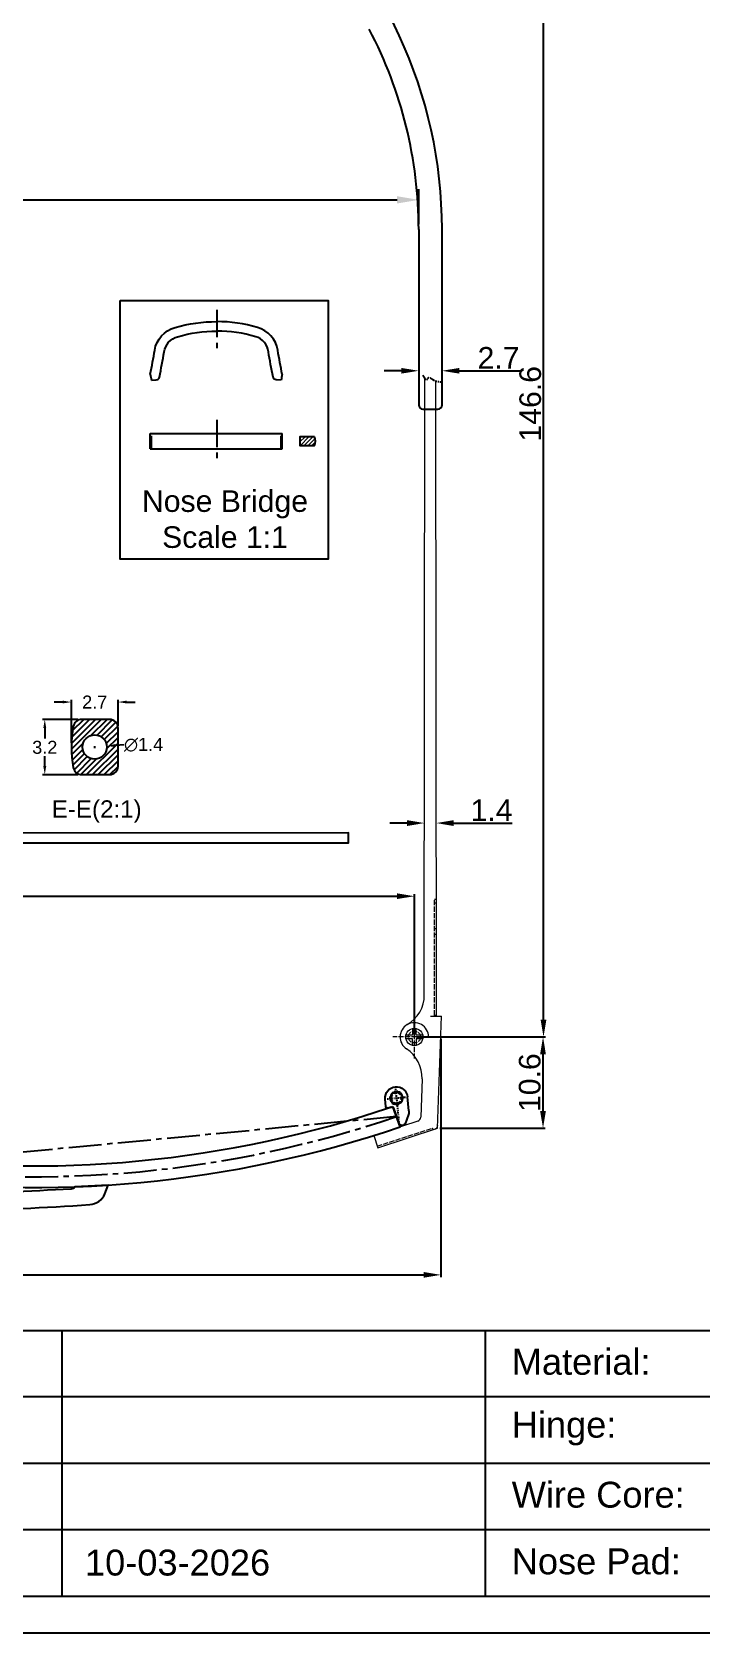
# Model space of a CAD drawing. Header units: millimetres. Extents: x 1186 to 2336, y 1181 to 1549.
# Drawn here: x 1589.6 to 1667.1, y 1251.8 to 1437.2 of the extents above; entities that cross this region are included whole.
import ezdxf

# ---------------------------------------------------------------- set-up
doc = ezdxf.new("R2010")
doc.units = ezdxf.units.MM
for name, pattern in [('ACAD_ISO02W100', [15, 12, -3]), ('CENTER', [50.8, 31.75, -6.35, 6.35, -6.35]), ('CENTER2', [28.575, 19.05, -3.175, 3.175, -3.175]), ('HIDDEN2', [0.1875, 0.125, -0.0625]), ('PHANTOM2', [1.25, 0.625, -0.125, 0.125, -0.125, 0.125, -0.125])]:
    doc.linetypes.add(name, pattern=pattern)
for name, color, linetype in [('Center Line', 2, 'CENTER2'), ('Dimension', 3, 'Continuous'), ('Hidden Line', 1, 'HIDDEN2'), ('Text', 4, 'Continuous')]:
    doc.layers.add(name, color=color, linetype=linetype)
doc.layers.add('标注', color=4, linetype='Continuous', lineweight=5)
doc.layers.add('绘图层', color=7, linetype='Continuous', lineweight=15)
doc.styles.get("Standard").update_dxf_attribs({"font": 'arial.ttf'})
doc.styles.add('宋体', font='SimSun.ttf')
doc.styles.add('样式 1', font='romant.shx')
doc.dimstyles.new('ISO-25$0', dxfattribs={"dimtxt": 2.5, "dimasz": 2.5, "dimexe": 0.5, "dimexo": 1, "dimgap": 1, "dimtad": 0, "dimtih": 1, "dimtoh": 1, "dimdec": 1, "dimzin": 10, "dimdsep": 46, "dimlunit": 6, "dimtxsty": '样式 1', "dimcen": 0, "dimclrd": 256, "dimclre": 256, "dimclrt": 7, "dimazin": 0, "dimtfac": 1, "dimtdec": 1, "dimtofl": 0, "dimtmove": 0, "dimatfit": 0, "dimfxl": 1, "dimtolj": 1, "dimtzin": 10, "dimarcsym": 0})
doc.dimstyles.get("Standard").update_dxf_attribs({"dimtxt": 0.18, "dimasz": 0.18, "dimexe": 0.18, "dimexo": 0.0625, "dimgap": 0.09, "dimtad": 0, "dimtih": 1, "dimtoh": 1, "dimdec": 4, "dimzin": 0, "dimdsep": 46, "dimtxsty": 'Standard', "dimcen": 0.09, "dimadec": 0, "dimazin": 0, "dimtfac": 1, "dimtdec": 4, "dimtofl": 0, "dimtmove": 0, "dimatfit": 3, "dimfxl": 1, "dimtolj": 1, "dimtzin": 0, "dimarcsym": 0})
doc.dimstyles.new('Standard$0', dxfattribs={"dimtxt": 2.3, "dimasz": 2, "dimexe": 1, "dimexo": 1, "dimgap": 1, "dimtad": 0, "dimtih": 1, "dimtoh": 1, "dimdec": 1, "dimzin": 0, "dimdsep": 46, "dimtxsty": 'Standard', "dimcen": 0, "dimclrd": 4, "dimclre": 4, "dimclrt": 4, "dimadec": 1, "dimazin": 0, "dimtfac": 1, "dimtdec": 1, "dimtofl": 0, "dimtmove": 0, "dimatfit": 0, "dimfxl": 1, "dimtolj": 1, "dimtzin": 0, "dimarcsym": 0})

# ---------------------------------------------------------------- blocks, each defined once
blk = doc.blocks.new('*D273')
at = {"layer": 'Defpoints', "color": 0, "ltscale": 1000, "transparency": 16777216}
for p in [(1565.01, 1331.73), (1573.98, 1321.66), (1632.7, 1312.12), (1572.17, 1305.51), (1565.01, 1299.78)]:
    blk.add_point(p, dxfattribs=at)
at = {"layer": 'Dimension', "color": 0, "ltscale": 1000, "transparency": 16777216}
for start, end in [(40.4229, 89.4616), (6.7659, 30.3821)]:
    blk.add_arc((1565.01, 1304.73), 19.16, start, end, dxfattribs=at)
for points in [[(1565.19, 1323.86), (1565.19, 1323.92), (1565.01, 1323.89)], [(1584.06, 1306.99), (1584, 1306.98), (1584.05, 1306.81)]]:
    blk.add_solid(points, dxfattribs=at)
at = {"layer": 'Dimension', "color": 0, "ltscale": 1000, "transparency": 16777216, "insert": (1580.65, 1315.79), "char_height": 2.5, "attachment_point": 5}
blk.add_mtext('\\A1;84°±1°', dxfattribs=at)
blk = doc.blocks.new('*D189')
at = {"layer": 'Defpoints', "color": 0, "ltscale": 1000, "transparency": 16777216}
for p in [(1493.06, 1320.87), (1636.95, 1320.87), (1636.95, 1293.3)]:
    blk.add_point(p, dxfattribs=at)
at = {"layer": 'Dimension', "color": 3, "lineweight": -2, "ltscale": 1000, "transparency": 16777216}
for p, q in [((1493.06, 1320.62), (1493.06, 1293.05)), ((1636.95, 1320.62), (1636.95, 1293.05)), ((1495.06, 1293.3), (1634.95, 1293.3))]:
    blk.add_line(p, q, dxfattribs=at)
at = {"layer": 'Dimension', "color": 3, "ltscale": 1000, "transparency": 16777216}
for points in [[(1495.06, 1293.64), (1495.06, 1292.97), (1493.06, 1293.3)], [(1634.95, 1293.64), (1634.95, 1292.97), (1636.95, 1293.3)]]:
    blk.add_solid(points, dxfattribs=at)
at = {"layer": 'Dimension', "ltscale": 1000, "transparency": 16777216, "insert": (1565.01, 1294.81), "char_height": 2.5, "attachment_point": 5}
blk.add_mtext('\\A1;144±1', dxfattribs=at)
blk = doc.blocks.new('*D190')
at = {"layer": 'Defpoints', "color": 0, "ltscale": 1000, "transparency": 16777216}
for p in [(1633.89, 1337.15), (1496.13, 1320.85), (1633.89, 1320.93)]:
    blk.add_point(p, dxfattribs=at)
at = {"layer": 'Dimension', "color": 3, "lineweight": -2, "ltscale": 1000, "transparency": 16777216}
for p, q in [((1496.13, 1321.1), (1496.13, 1337.4)), ((1498.13, 1337.15), (1631.89, 1337.15)), ((1633.89, 1321.18), (1633.89, 1337.4))]:
    blk.add_line(p, q, dxfattribs=at)
at = {"layer": 'Dimension', "color": 3, "ltscale": 1000, "transparency": 16777216}
for points in [[(1498.13, 1337.48), (1498.13, 1336.82), (1496.13, 1337.15)], [(1631.89, 1337.48), (1631.89, 1336.82), (1633.89, 1337.15)]]:
    blk.add_solid(points, dxfattribs=at)
at = {"layer": 'Dimension', "ltscale": 1000, "transparency": 16777216, "insert": (1565.01, 1338.68), "char_height": 2.5, "attachment_point": 5}
blk.add_mtext('\\A1;138±1', dxfattribs=at)
blk = doc.blocks.new('ET3T23T23T3T3')
for p, q in [((-1.83, 4.17), (-1.83, 4.17)), ((-3.42, 1.59), (-3.26, 3.2)), ((-1.62, 1.91), (-2.29, 0.06)), ((-1.36, 2.03), (-1.03, 1.91)), ((-0.76, 2.08), (-0.68, 2.96)), ((-3.36, 1.16), (-2.98, 0.09)), ((-2.5, -0.07), (-2.81, -0.04))]:
    blk.add_line(p, q)
blk.add_circle((-1.97, 3.08), 0.725)
for centre, radius, start, end in [((-1.97, 3.08), 1.3, 354.589, 174.589), ((-1.43, 1.84), 0.2, 69.589, 159.9898), ((-0.96, 2.1), 0.2, 249.589, 354.589), ((-2.42, 1.5), 1, 174.589, 199.589), ((-2.79, 0.16), 0.2, 199.589, 264.589), ((-2.48, 0.13), 0.2, 264.589, 339.9898)]:
    blk.add_arc(centre, radius, start, end)
at = {"layer": 'Center Line', "ltscale": 0.01}
for p, q in [((-1.84, 4.4), (-2.24, 0.27)), ((-0.88, 2.98), (-3.06, 3.18))]:
    blk.add_line(p, q, dxfattribs=at)
at = {"layer": 'Hidden Line', "ltscale": 3}
for radius in [0.75, 0.6]:
    blk.add_circle((-1.97, 3.08), radius, dxfattribs=at)
blk.add_arc((-1.97, 3.08), 0.7, 247.9875, 191.1906, dxfattribs=at)
blk = doc.blocks.new('*D266')
at = {"layer": 'Defpoints', "color": 0, "transparency": 16777216}
for p in [(1618.66, 1467.49), (1648.83, 1467.49), (1633.89, 1320.85)]:
    blk.add_point(p, dxfattribs=at)
at = {"layer": 'Dimension', "color": 3, "lineweight": -2, "transparency": 16777216}
for p, q in [((1618.91, 1467.49), (1649.08, 1467.49)), ((1648.83, 1322.85), (1648.83, 1465.49)), ((1634.14, 1320.85), (1649.08, 1320.85))]:
    blk.add_line(p, q, dxfattribs=at)
at = {"layer": 'Dimension', "color": 3, "transparency": 16777216}
for points in [[(1648.5, 1465.49), (1649.17, 1465.49), (1648.83, 1467.49)], [(1648.5, 1322.85), (1649.17, 1322.85), (1648.83, 1320.85)]]:
    blk.add_solid(points, dxfattribs=at)
at = {"layer": 'Dimension', "transparency": 16777216, "insert": (1647.31, 1394.17), "char_height": 2.5, "attachment_point": 5, "rotation": 90}
blk.add_mtext('\\A1;146.6', dxfattribs=at)
blk = doc.blocks.new('*D267')
at = {"layer": 'Defpoints', "color": 0, "transparency": 16777216}
for p in [(1633.89, 1320.85), (1648.78, 1320.85), (1636.58, 1310.28)]:
    blk.add_point(p, dxfattribs=at)
at = {"layer": 'Dimension', "color": 3, "lineweight": -2, "transparency": 16777216}
for p, q in [((1634.14, 1320.85), (1649.03, 1320.85)), ((1648.78, 1312.28), (1648.78, 1318.85)), ((1636.83, 1310.28), (1649.03, 1310.28))]:
    blk.add_line(p, q, dxfattribs=at)
at = {"layer": 'Dimension', "color": 3, "transparency": 16777216}
for points in [[(1648.44, 1318.85), (1649.11, 1318.85), (1648.78, 1320.85)], [(1648.44, 1312.28), (1649.11, 1312.28), (1648.78, 1310.28)]]:
    blk.add_solid(points, dxfattribs=at)
at = {"layer": 'Dimension', "transparency": 16777216, "insert": (1647.25, 1315.56), "char_height": 2.5, "attachment_point": 5, "rotation": 90}
blk.add_mtext('\\A1;10.6', dxfattribs=at)
blk = doc.blocks.new('*D261')
at = {"layer": 'Defpoints', "color": 0, "transparency": 16777216}
for p in [(1634.39, 1417.78), (1495.63, 1414.33), (1634.39, 1414.33)]:
    blk.add_point(p, dxfattribs=at)
at = {"layer": 'Dimension', "color": 0, "lineweight": -2, "transparency": 16777216}
for p, q in [((1495.63, 1414.96), (1495.63, 1419.03)), ((1634.39, 1414.96), (1634.39, 1419.03)), ((1498.13, 1417.78), (1631.89, 1417.78))]:
    blk.add_line(p, q, dxfattribs=at)
at = {"layer": 'Dimension', "color": 0, "transparency": 16777216}
for points in [[(1498.13, 1418.2), (1498.13, 1417.36), (1495.63, 1417.78)], [(1631.89, 1418.2), (1631.89, 1417.36), (1634.39, 1417.78)]]:
    blk.add_solid(points, dxfattribs=at)
at = {"layer": 'Dimension', "color": 0, "transparency": 16777216, "insert": (1562.8, 1420.64), "char_height": 2.5, "attachment_point": 5}
blk.add_mtext('139{\\H1.875;\\S 0^ -5;}', dxfattribs=at)
blk = doc.blocks.new('*D262')
at = {"layer": 'Defpoints', "color": 0, "transparency": 16777216}
for p in [(1635.05, 1345.62), (1636.42, 1345.62), (1636.42, 1345.62)]:
    blk.add_point(p, dxfattribs=at)
at = {"layer": 'Dimension', "color": 3, "lineweight": -2, "transparency": 16777216}
for p, q in [((1635.05, 1345.87), (1635.05, 1345.87)), ((1633.05, 1345.62), (1631.05, 1345.62)), ((1638.42, 1345.62), (1645.22, 1345.62))]:
    blk.add_line(p, q, dxfattribs=at)
at = {"layer": 'Dimension', "color": 3, "transparency": 16777216}
for points in [[(1633.05, 1345.95), (1633.05, 1345.28), (1635.05, 1345.62)], [(1638.42, 1345.95), (1638.42, 1345.28), (1636.42, 1345.62)]]:
    blk.add_solid(points, dxfattribs=at)
at = {"layer": 'Dimension', "transparency": 16777216, "insert": (1642.82, 1347.12), "char_height": 2.5, "attachment_point": 5}
blk.add_mtext('\\A1;1.4', dxfattribs=at)
blk = doc.blocks.new('*D263')
at = {"layer": 'Defpoints', "color": 0, "transparency": 16777216}
for p in [(1634.38, 1397.99), (1637.09, 1397.99), (1637.09, 1397.99)]:
    blk.add_point(p, dxfattribs=at)
at = {"layer": 'Dimension', "color": 3, "lineweight": -2, "transparency": 16777216}
for p, q in [((1632.38, 1397.99), (1630.38, 1397.99)), ((1639.09, 1397.99), (1646.18, 1397.99))]:
    blk.add_line(p, q, dxfattribs=at)
at = {"layer": 'Dimension', "color": 3, "transparency": 16777216}
for points in [[(1632.38, 1398.32), (1632.38, 1397.66), (1634.38, 1397.99)], [(1639.09, 1398.32), (1639.09, 1397.66), (1637.09, 1397.99)]]:
    blk.add_solid(points, dxfattribs=at)
at = {"layer": 'Dimension', "transparency": 16777216, "insert": (1643.63, 1399.49), "char_height": 2.5, "attachment_point": 5}
blk.add_mtext('\\A1;2.7', dxfattribs=at)
blk = doc.blocks.new('*D176')
at = {"layer": 'Defpoints', "color": 0, "transparency": 16777216}
for p in [(1599.59, 1359.63), (1599.59, 1356.62), (1594.19, 1354.66)]:
    blk.add_point(p, dxfattribs=at)
at = {"layer": 'Dimension', "color": 3, "lineweight": -2, "transparency": 16777216}
for p, q in [((1593.19, 1359.63), (1592.19, 1359.63)), ((1594.19, 1354.91), (1594.19, 1359.88)), ((1599.59, 1356.87), (1599.59, 1359.88)), ((1600.59, 1359.63), (1601.59, 1359.63))]:
    blk.add_line(p, q, dxfattribs=at)
at = {"layer": 'Dimension', "color": 3, "transparency": 16777216}
for points in [[(1593.19, 1359.8), (1593.19, 1359.47), (1594.19, 1359.63)], [(1600.59, 1359.8), (1600.59, 1359.47), (1599.59, 1359.63)]]:
    blk.add_solid(points, dxfattribs=at)
at = {"layer": 'Dimension', "transparency": 16777216, "insert": (1596.89, 1359.63), "char_height": 1.5, "attachment_point": 5}
blk.add_mtext('\\A1;2.7', dxfattribs=at)
blk = doc.blocks.new('*D177')
at = {"layer": 'Defpoints', "color": 0, "transparency": 16777216}
for p in [(1595.19, 1357.62), (1591.11, 1351.22), (1595.19, 1351.22)]:
    blk.add_point(p, dxfattribs=at)
at = {"layer": 'Dimension', "color": 3, "lineweight": -2, "transparency": 16777216}
for p, q in [((1594.94, 1357.62), (1590.86, 1357.62)), ((1591.11, 1356.62), (1591.11, 1355.4)), ((1591.11, 1352.22), (1591.11, 1353.36)), ((1594.94, 1351.22), (1590.86, 1351.22))]:
    blk.add_line(p, q, dxfattribs=at)
at = {"layer": 'Dimension', "color": 3, "transparency": 16777216}
for points in [[(1590.94, 1356.62), (1591.28, 1356.62), (1591.11, 1357.62)], [(1590.94, 1352.22), (1591.28, 1352.22), (1591.11, 1351.22)]]:
    blk.add_solid(points, dxfattribs=at)
at = {"layer": 'Dimension', "transparency": 16777216, "insert": (1591.11, 1354.38), "char_height": 1.5, "attachment_point": 5}
blk.add_mtext('\\A1;3.2', dxfattribs=at)
blk = doc.blocks.new('*D257')
at = {"layer": 'Defpoints', "color": 0, "transparency": 16777216}
for p in [(1595.49, 1354.32), (1598.28, 1354.53)]:
    blk.add_point(p, dxfattribs=at)
at = {"layer": 'Dimension', "color": 0, "lineweight": -2, "transparency": 16777216}
for p, q in [((1596.8, 1354.42), (1596.98, 1354.42)), ((1596.89, 1354.33), (1596.89, 1354.51)), ((1600.28, 1354.68), (1599.28, 1354.6))]:
    blk.add_line(p, q, dxfattribs=at)
at = {"layer": 'Dimension', "color": 0, "transparency": 16777216}
blk.add_solid([(1599.27, 1354.77), (1599.29, 1354.44), (1598.28, 1354.53)], dxfattribs=at)
at = {"layer": 'Dimension', "color": 0, "transparency": 16777216, "insert": (1602.55, 1354.68), "char_height": 1.5, "attachment_point": 5}
blk.add_mtext('\\A1;∅1.4', dxfattribs=at)

msp = doc.modelspace()

# ---------------------------------------------------------------- hatches: boundary and pattern name
at = {"lineweight": 9}
h = msp.add_hatch(dxfattribs=at)
h.set_pattern_fill('ANSI31', color=1, scale=0.1, style=0)
h.set_pattern_definition([(45, (-907.9417, 5002.3118), (-0.224506403, 0.224506403), [])])
h.paths.add_polyline_path([(1622.30949, 1389.3455, 0.271679381), (1622.30949, 1390.3455), (1620.64533, 1390.3455), (1620.64533, 1389.3455)])

# ---------------------------------------------------------------- linework, layer by layer
for p, q in [((1632.12034, 1436.81851), (1622.74613, 1456.92158)), ((1634.38603, 1414.3322), (1634.38603, 1394.06282)), ((1637.08603, 1394.06282), (1637.08603, 1414.41975)), ((1634.88603, 1393.56282), (1636.58603, 1393.56282)), ((1603.32711, 1388.9455), (1603.32711, 1390.7455)), ((1618.59489, 1388.9455), (1618.59489, 1390.7455)), ((1598.58758, 1357.62345), (1595.39097, 1357.62345)), ((1599.58758, 1352.22345), (1599.58758, 1356.62345)), ((1595.39097, 1351.22345), (1598.58758, 1351.22345)), ((1632.24535, 1310.44842), (1631.38968, 1312.79804)), ((1460.25926, 1256.09504), (1869.51476, 1256.09504))]:
    msp.add_line(p, q)
at = {"color": 6, "linetype": 'Continuous'}
for p, q in [((1594.19001, 1354.17177), (1597.64169, 1357.62345)), ((1594.19457, 1354.84985), (1596.96817, 1357.62345)), ((1594.23795, 1355.56675), (1596.29465, 1357.62345)), ((1594.32822, 1356.33054), (1595.62113, 1357.62345)), ((1596.44261, 1355.75085), (1598.3152, 1357.62345)), ((1597.16164, 1355.79636), (1598.92873, 1357.56346)), ((1597.64175, 1355.60295), (1599.33103, 1357.29224)), ((1597.99381, 1355.2815), (1599.56172, 1356.8494)), ((1598.22457, 1354.83874), (1599.58758, 1356.20175)), ((1598.27155, 1354.2122), (1599.58758, 1355.52823)), ((1594.21853, 1353.52678), (1595.56018, 1354.86842)), ((1594.2759, 1352.91062), (1595.51467, 1354.14939)), ((1594.35887, 1352.32007), (1595.70808, 1353.66928)), ((1594.49389, 1351.78158), (1596.02953, 1353.31722)), ((1595.95632, 1351.22345), (1599.58758, 1354.85471)), ((1596.62984, 1351.22345), (1599.58758, 1354.18119)), ((1597.30336, 1351.22345), (1599.58758, 1353.50767)), ((1594.80149, 1351.41566), (1596.47229, 1353.08646)), ((1595.28811, 1351.22875), (1597.09883, 1353.03948)), ((1597.97688, 1351.22345), (1599.58758, 1352.83415)), ((1598.65251, 1351.22556), (1599.58547, 1352.15852))]:
    msp.add_line(p, q, dxfattribs=at)
at = {"color": 251, "linetype": 'ACAD_ISO02W100', "lineweight": 13, "ltscale": 0.05}
for p, q in [((1636.23603, 1336.37992), (1636.42525, 1336.37992)), ((1636.23603, 1333.42828), (1636.42728, 1333.42828)), ((1636.23603, 1332.75119), (1636.42789, 1332.75119))]:
    msp.add_line(p, q, dxfattribs=at)
at = {"color": 2, "linetype": 'ACAD_ISO02W100', "lineweight": 13, "ltscale": 0.05}
for p, q in [((1633.88602, 1318.35141), (1633.88602, 1323.35141)), ((1636.38602, 1320.85141), (1631.38602, 1320.85141))]:
    msp.add_line(p, q, dxfattribs=at)
at = {"color": 1, "linetype": 'ACAD_ISO02W100', "lineweight": 13, "ltscale": 0.05}
for p in [(1629.58344, 1308.21625), (1636.07323, 1310.11537)]:
    msp.add_line(p, (1636.0114, 1310.30558), dxfattribs=at)
for points in [[(1873.5528, 1251.83599), (1873.5528, 1548.83599), (1453.55281, 1548.83599), (1453.55281, 1251.83599)], [(1599.85064, 1406.12605), (1623.89742, 1406.12605), (1623.89742, 1376.17469), (1599.85064, 1376.17469)]]:
    msp.add_lwpolyline(points, close=True)
for points in [[(1603.32711, 1397.59427, 0.008254684), (1603.83257, 1400.36156, -0.289956585), (1606.18331, 1402.99578, -0.071317287), (1611.02387, 1403.68709)], [(1618.59489, 1397.54793, -0.008393345), (1618.08016, 1400.36156, 0.289956585), (1615.72943, 1402.99578, 0.073320703), (1611.02387, 1403.68709)], [(1603.46451, 1396.90819), (1604.01362, 1396.93973, 0.341084985), (1604.38282, 1397.26015, 0.008608203), (1604.9188, 1400.18282, -0.289956585), (1606.48596, 1401.93897, -0.0714253), (1611.02427, 1402.58812, -0.069694241)], [(1618.46765, 1396.90712), (1617.89992, 1396.93973, -0.341084985), (1617.53072, 1397.26015, -0.008608203), (1616.99474, 1400.18282, 0.298238949), (1615.52759, 1401.93897, 0.071969164), (1611.02427, 1402.58812, 0.069694241)], [(1603.32711, 1397.59427, -0.011841038), (1603.46451, 1396.90819, -0.011841038)], [(1618.59489, 1397.54793, 0.01105596), (1618.46765, 1396.90712)]]:
    msp.add_lwpolyline(points, format="xyb")
at = {"color": 2, "linetype": 'CENTER', "ltscale": 0.1}
for points in [[(1611.01464, 1405.04566), (1611.01464, 1400.60781)], [(1611.01464, 1392.32748), (1611.01464, 1387.36352)]]:
    msp.add_lwpolyline(points, dxfattribs=at)
for points in [[(1603.32711, 1390.7455), (1618.59489, 1390.7455)], [(1603.32711, 1388.9455), (1618.59489, 1388.9455)], [(1473.07688, 1286.87518), (1869.51476, 1286.87518)], [(1593.10156, 1286.87518), (1593.10156, 1256.09504)], [(1642.06997, 1286.87518), (1642.06997, 1256.09504)], [(1473.07688, 1279.20271), (1769.20731, 1279.20271)], [(1473.07688, 1271.48511), (1822.14735, 1271.48511)], [(1473.07688, 1263.81264), (1769.20731, 1263.81264)]]:
    msp.add_lwpolyline(points)
msp.add_lwpolyline([(1622.30949, 1390.3455), (1620.64533, 1390.3455), (1620.64533, 1389.3455), (1622.30949, 1389.3455, 0.271679381)], format="xyb", close=True)
at = {"color": 7}
msp.add_lwpolyline([(1500.18263, 1343.32507), (1626.26716, 1343.34576), (1626.26716, 1344.48067), (1500.18263, 1344.45998)], close=True, dxfattribs=at)
at = {"color": 251, "linetype": 'ACAD_ISO02W100', "lineweight": 13, "ltscale": 0.05}
for points in [[(1636.42788, 1323.35075), (1636.23603, 1323.35075), (1636.23603, 1336.78975), (1636.43603, 1336.78975)], [(1636.29668, 1310.19091), (1636.29754, 1310.18828)]]:
    msp.add_lwpolyline(points, dxfattribs=at)
at = {"ltscale": 1000}
msp.add_lwpolyline([(1565.0079, 1300.41068, 0.016332997), (1596.32479, 1301.43395, 0.288898359), (1598.05118, 1302.6869), (1598.4579, 1303.70369), (1594.57587, 1303.50376, -0.261857955), (1594.16258, 1303.24033, -0.01355634), (1565.0079, 1302.41968)], format="xyb", dxfattribs=at)
msp.add_circle((1596.88758, 1354.42345), 1.4)
at = {"color": 251, "linetype": 'ACAD_ISO02W100', "lineweight": 13, "ltscale": 0.05}
msp.add_circle((1633.88602, 1320.85141), 0.7, dxfattribs=at)
for centre, radius, start, end in [((1584.38603, 1414.3322), 50, 0, 27.6535245), ((1584.08603, 1414.41975), 53, 0, 25), ((1634.88603, 1394.06282), 0.5, 180, 270), ((1636.58603, 1394.06282), 0.5, 270, 0), ((1595.39097, 1356.62345), 1, 90, 169.4358331), ((1598.58758, 1356.62345), 1, 0, 90), ((1607.18736, 1354.42345), 12.99979, 169.4358331, 190.5641669), ((1595.39097, 1352.22345), 1, 190.5641669, 270), ((1598.58758, 1352.22345), 1, 270, 0), ((1589.73709, 1435.3902), 129.475, 262.0898631, 288.7659891), ((1589.73709, 1435.3902), 131.975, 262.0876228, 288.7895623)]:
    msp.add_arc(centre, radius, start, end)
at = {"linetype": 'PHANTOM2'}
msp.add_spline([(1634.81303, 1397.48706), (1635.38763, 1397.00685), (1635.51022, 1397.18266), (1636.01769, 1396.98598), (1637.04296, 1396.70732)], degree=3, dxfattribs=at)
at = {"layer": 'Center Line', "ltscale": 0.2}
msp.add_line((1631.81751, 1311.62323), (1571.74419, 1305.90939), dxfattribs=at)
msp.add_arc((1589.73709, 1435.3902), 130.725, 262.0887322, 288.7778884, dxfattribs=at)
at = {"layer": 'Hidden Line', "ltscale": 12}
for p, q in [((1603.46451, 1388.9455), (1603.46451, 1390.7455)), ((1618.46765, 1388.9455), (1618.46765, 1390.7455))]:
    msp.add_line(p, q, dxfattribs=at)
at = {"layer": '标注', "color": 0, "lineweight": 13, "ltscale": 5}
for p, q in [((1635.03938, 1325.72914), (1635.08861, 1397.10713)), ((1636.43438, 1323.27028), (1636.38366, 1396.80825)), ((1635.73603, 1323.27028), (1637.03769, 1323.27028)), ((1636.57503, 1310.27848), (1637.03769, 1323.27028)), ((1634.88584, 1320.87028), (1636.95222, 1320.87028)), ((1634.77715, 1315.98961), (1634.6196, 1311.56568)), ((1634.27448, 1311.10796), (1629.18159, 1309.45258)), ((1629.18159, 1309.45258), (1629.64527, 1308.02605)), ((1629.64527, 1308.02605), (1636.57503, 1310.27848))]:
    msp.add_line(p, q, dxfattribs=at)
for points in [[(1633.68602, 1321.83121), (1633.68602, 1321.05141), (1632.90622, 1321.05141)], [(1634.86581, 1321.05141), (1634.08602, 1321.05141), (1634.08602, 1321.83121)], [(1633.68602, 1319.87162), (1633.68602, 1320.65141), (1632.90622, 1320.65141)], [(1634.86581, 1320.65141), (1634.08602, 1320.65141), (1634.08602, 1319.87162)]]:
    msp.add_lwpolyline(points, dxfattribs=at)
msp.add_circle((1633.88602, 1320.85141), 1, dxfattribs=at)
for centre, radius, start, end in [((1631.03938, 1325.7319), 4, 300.2536508, 359.9604857), ((1633.88602, 1320.85141), 1.65, 120.2536508, 236.6471098), ((1633.88602, 1320.85141), 1.65, 0.6550498, 120.2536508), ((1630.77968, 1316.13197), 4, 357.9604857, 56.6471098), ((1634.11992, 1311.58347), 0.5, 288.0061028, 357.9604857), ((1636.0878, 1310.64586), 0.5, 288.0061028, 357.9604857)]:
    msp.add_arc(centre, radius, start, end, dxfattribs=at)

# ---------------------------------------------------------------- block references
at = {"xscale": -1}
msp.add_blockref('ET3T23T23T3T3', (1629.84196, 1310.70261), dxfattribs=at)

# ---------------------------------------------------------------- texts
at = {"width": 34.3482701, "attachment_point": 5}
for s, insert, char_height in [('\\pxql;Material:', (1662.33438, 1283.21771), 2.9996568), ('\\pxql;Hinge:', (1662.33438, 1275.50011), 2.9996568), ('\\pxql; Wire Core:', (1661.16705, 1267.82764), 2.9996568), ('10-03-2026', (1606.47889, 1259.96611), 2.999657), ('\\pxql;Nose Pad:', (1662.33438, 1260.11004), 2.9996568)]:
    msp.add_mtext(s, dxfattribs=dict(at, insert=insert, char_height=char_height))
at = {"layer": 'Text', "linetype": 'ByBlock', "lineweight": 9, "insert": (1597.11906, 1346.94923), "char_height": 2, "width": 19.8141978, "attachment_point": 5, "style": '宋体'}
msp.add_mtext('{\\f@Arial Unicode MS|b0|i0|c0|p34;E-E(2:1)}', dxfattribs=at)
at = {"layer": '绘图层', "color": 4, "linetype": 'ByBlock', "lineweight": 9, "insert": (1611.96764, 1380.79765), "char_height": 2.5, "width": 31.5629841, "attachment_point": 5, "style": '宋体'}
msp.add_mtext('{\\fArial|b0|i0|c0|p34;Nose Bridge\\PScale 1:1}', dxfattribs=at)

# ---------------------------------------------------------------- dimensions: what is measured, and where the dimension line sits
at = {"layer": 'Dimension'}
for base, p1, p2, picture, middle in [((1648.83175, 1467.49162), (1633.88602, 1320.85141), (1618.65869, 1467.49162), '*D266', (1647.30532, 1394.17152)), ((1648.77723, 1320.85141), (1636.57503, 1310.27848), (1633.88602, 1320.85141), '*D267', (1647.2508, 1315.56495))]:
    dim = msp.add_linear_dim(base=base, p1=p1, p2=p2, angle=90, dimstyle='Standard$0', override={"dimtxt": 2.5, "dimexe": 0.25, "dimexo": 0.25, "dimgap": 0.25, "dimtad": 1, "dimtih": 0, "dimtoh": 0, "dimclrd": 3, "dimclre": 3, "dimclrt": 256, "dimadec": 2, "dimtdec": 2, "dimatfit": 3}, dxfattribs=at)
    dim.commit()
    dim.dimension.update_dxf_attribs({"geometry": picture, "text_midpoint": middle})
dim = msp.add_linear_dim(base=(1634.38603, 1417.7803), p1=(1495.62976, 1414.3322), p2=(1634.38603, 1414.3322), dimstyle='ISO-25$0', override={"dimexe": 1.25, "dimexo": 0.625, "dimgap": 0.625, "dimtad": 1, "dimtih": 0, "dimtoh": 0, "dimdec": 0, "dimzin": 8, "dimlunit": 2, "dimtxsty": 'Standard', "dimcen": 2.5, "dimclrd": 0, "dimclre": 0, "dimclrt": 0, "dimadec": 0, "dimtol": 1, "dimtm": 5, "dimtfac": 0.75, "dimtdec": 2, "dimtofl": 1, "dimatfit": 3, "dimtolj": 0, "dimtzin": 8}, dxfattribs=at)
dim.commit()
dim.dimension.update_dxf_attribs({"geometry": '*D261', "text_midpoint": (1562.80295, 1417.7803), "dimtype": 160})
for base, p1, p2, override, picture, middle in [((1637.08603, 1397.98838), (1634.37639, 1397.98838), (1637.08603, 1397.98838), {"dimtxt": 2.5, "dimexe": 0.25, "dimexo": 0.25, "dimgap": 0.25, "dimtad": 1, "dimtih": 0, "dimtoh": 0, "dimclrd": 3, "dimclre": 3, "dimclrt": 256, "dimadec": 2, "dimtdec": 2, "dimatfit": 3}, '*D263', (1643.6331, 1399.49349)), ((1599.58758, 1359.63188), (1594.18978, 1354.66298), (1599.58758, 1356.62345), {"dimtxt": 1.5, "dimasz": 1, "dimexe": 0.25, "dimexo": 0.25, "dimgap": 0.25, "dimlfac": 0.5, "dimclrd": 3, "dimclre": 3, "dimclrt": 256, "dimadec": 0, "dimtdec": 2, "dimatfit": 3}, '*D176', (1596.88868, 1359.63188)), ((1636.41896, 1345.61741), (1635.0531, 1345.61647), (1636.41896, 1345.61741), {"dimtxt": 2.5, "dimexe": 0.25, "dimexo": 0.25, "dimgap": 0.25, "dimtad": 1, "dimtih": 0, "dimtoh": 0, "dimclrd": 3, "dimclre": 3, "dimclrt": 256, "dimadec": 2, "dimtdec": 2, "dimatfit": 3}, '*D262', (1642.82193, 1347.12252))]:
    dim = msp.add_linear_dim(base=base, p1=p1, p2=p2, dimstyle='Standard$0', override=override, dxfattribs=at)
    dim.commit()
    dim.dimension.update_dxf_attribs({"geometry": picture, "text_midpoint": middle})
dim = msp.add_linear_dim(base=(1591.1111, 1351.22345), p1=(1595.18758, 1357.62345), p2=(1595.18758, 1351.22345), angle=90, dimstyle='Standard$0', override={"dimtxt": 1.5, "dimasz": 1, "dimexe": 0.25, "dimexo": 0.25, "dimgap": 0.25, "dimlfac": 0.5, "dimclrd": 3, "dimclre": 3, "dimclrt": 256, "dimadec": 0, "dimtdec": 2, "dimatfit": 3}, dxfattribs=at)
dim.commit()
dim.dimension.update_dxf_attribs({"geometry": '*D177', "text_midpoint": (1591.1111, 1354.37969), "dimtype": 160})
dim = msp.add_diameter_dim_2p(p1=(1595.4915, 1354.31869), p2=(1598.28366, 1354.52821), dimstyle='Standard', override={"dimtxt": 1.5, "dimasz": 1, "dimtad": 0, "dimtih": 1, "dimtoh": 1, "dimdec": 1, "dimlfac": 0.5, "dimadec": 0}, dxfattribs=at)
dim.commit()
dim.dimension.update_dxf_attribs({"geometry": '*D257', "text_midpoint": (1602.54642, 1354.67786)})
at = {"layer": 'Dimension', "color": 40, "ltscale": 1000, "true_color": 0xf8d731}
dim = msp.add_linear_dim(base=(1633.88602, 1337.14998), p1=(1496.12978, 1320.85141), p2=(1633.88602, 1320.93189), dimstyle='Standard$0', override={"dimtxt": 2.5, "dimexe": 0.25, "dimexo": 0.25, "dimgap": 0.25, "dimtad": 1, "dimtih": 0, "dimtoh": 0, "dimdec": 0, "dimclrd": 3, "dimclre": 3, "dimclrt": 256, "dimadec": 0, "dimtol": 1, "dimtp": 1, "dimtm": 1, "dimtdec": 0, "dimatfit": 3, "dimfxl": 1.25, "dimarcsym": 2}, dxfattribs=at)
dim.commit()
dim.dimension.update_dxf_attribs({"geometry": '*D190', "text_midpoint": (1565.0079, 1337.14998), "dimtype": 160})
dim = msp.add_angular_dim_2l(base=(1573.97895, 1321.65626), line1=((1565.0079, 1331.73154), (1565.0079, 1299.78395)), line2=((1632.70237, 1312.11708), (1572.17068, 1305.51175)), dimstyle='Standard', override={"dimtxt": 2.5, "dimdec": 0, "dimadec": 0, "dimtol": 1, "dimtp": 1, "dimtm": 1, "dimtdec": 0, "dimfxl": 1.25, "dimtfillclr": 256, "dimlwd": 65535, "dimlwe": 65535, "dimarcsym": 2}, dxfattribs=at)
dim.commit()
dim.dimension.update_dxf_attribs({"geometry": '*D273', "text_midpoint": (1580.65262, 1315.78527), "dimtype": 162})
dim = msp.add_linear_dim(base=(1636.95222, 1293.30451), p1=(1493.06357, 1320.87028), p2=(1636.95222, 1320.87028), dimstyle='Standard$0', override={"dimtxt": 2.5, "dimexe": 0.25, "dimexo": 0.25, "dimgap": 0.25, "dimtad": 1, "dimtih": 0, "dimtoh": 0, "dimdec": 0, "dimclrd": 3, "dimclre": 3, "dimclrt": 256, "dimadec": 0, "dimtol": 1, "dimtp": 1, "dimtm": 1, "dimtdec": 0, "dimatfit": 3, "dimfxl": 1.25, "dimarcsym": 2}, dxfattribs=at)
dim.commit()
dim.dimension.update_dxf_attribs({"geometry": '*D189', "text_midpoint": (1565.0079, 1294.80962)})

doc.saveas('drawing.dxf')
